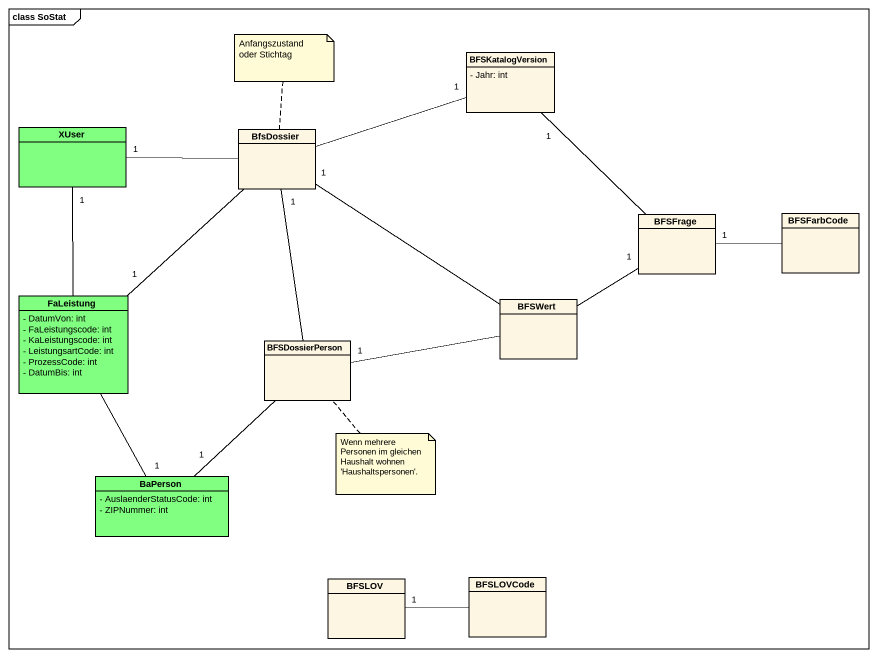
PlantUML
@startuml
mainframe class SoStat
hide circle
hide empty members
skinparam classAttributeIconSize 0
class BFSKatalogVersion {
  - Jahr: int
}
class XUser #80FF80
class BfsDossier
class BFSFrage
class BFSFarbCode
class FaLeistung #80FF80 {
  - DatumVon: int
  - FaLeistungscode: int
  - KaLeistungscode: int
  - LeistungsartCode: int
  - ProzessCode: int
  - DatumBis: int
}
class BFSWert
class BFSDossierPerson
class BaPerson #80FF80 {
  - AuslaenderStatusCode: int
  - ZIPNummer: int
}
class BFSLOV
class BFSLOVCode
BfsDossier -right- "1" BFSKatalogVersion
BfsDossier -left- "1" XUser
BfsDossier -- "1" FaLeistung
BFSFrage -up- "1" BFSKatalogVersion
BFSFarbCode -left- "1" BFSFrage
FaLeistung -up- "1" XUser
FaLeistung -- "1" BaPerson
BFSWert -up- "1" BfsDossier
BFSWert -up- "1" BFSFrage
BFSWert -left- "1" BFSDossierPerson
BFSDossierPerson -up- "1" BfsDossier
BFSDossierPerson -- "1" BaPerson
BFSLOVCode -left- "1" BFSLOV
note top of BfsDossier : Anfangszustand oder Stichtag
note bottom of BFSDossierPerson : Wenn mehrere Personen im gleichen Haushalt wohnen 'Haushaltspersonen'.
@enduml
